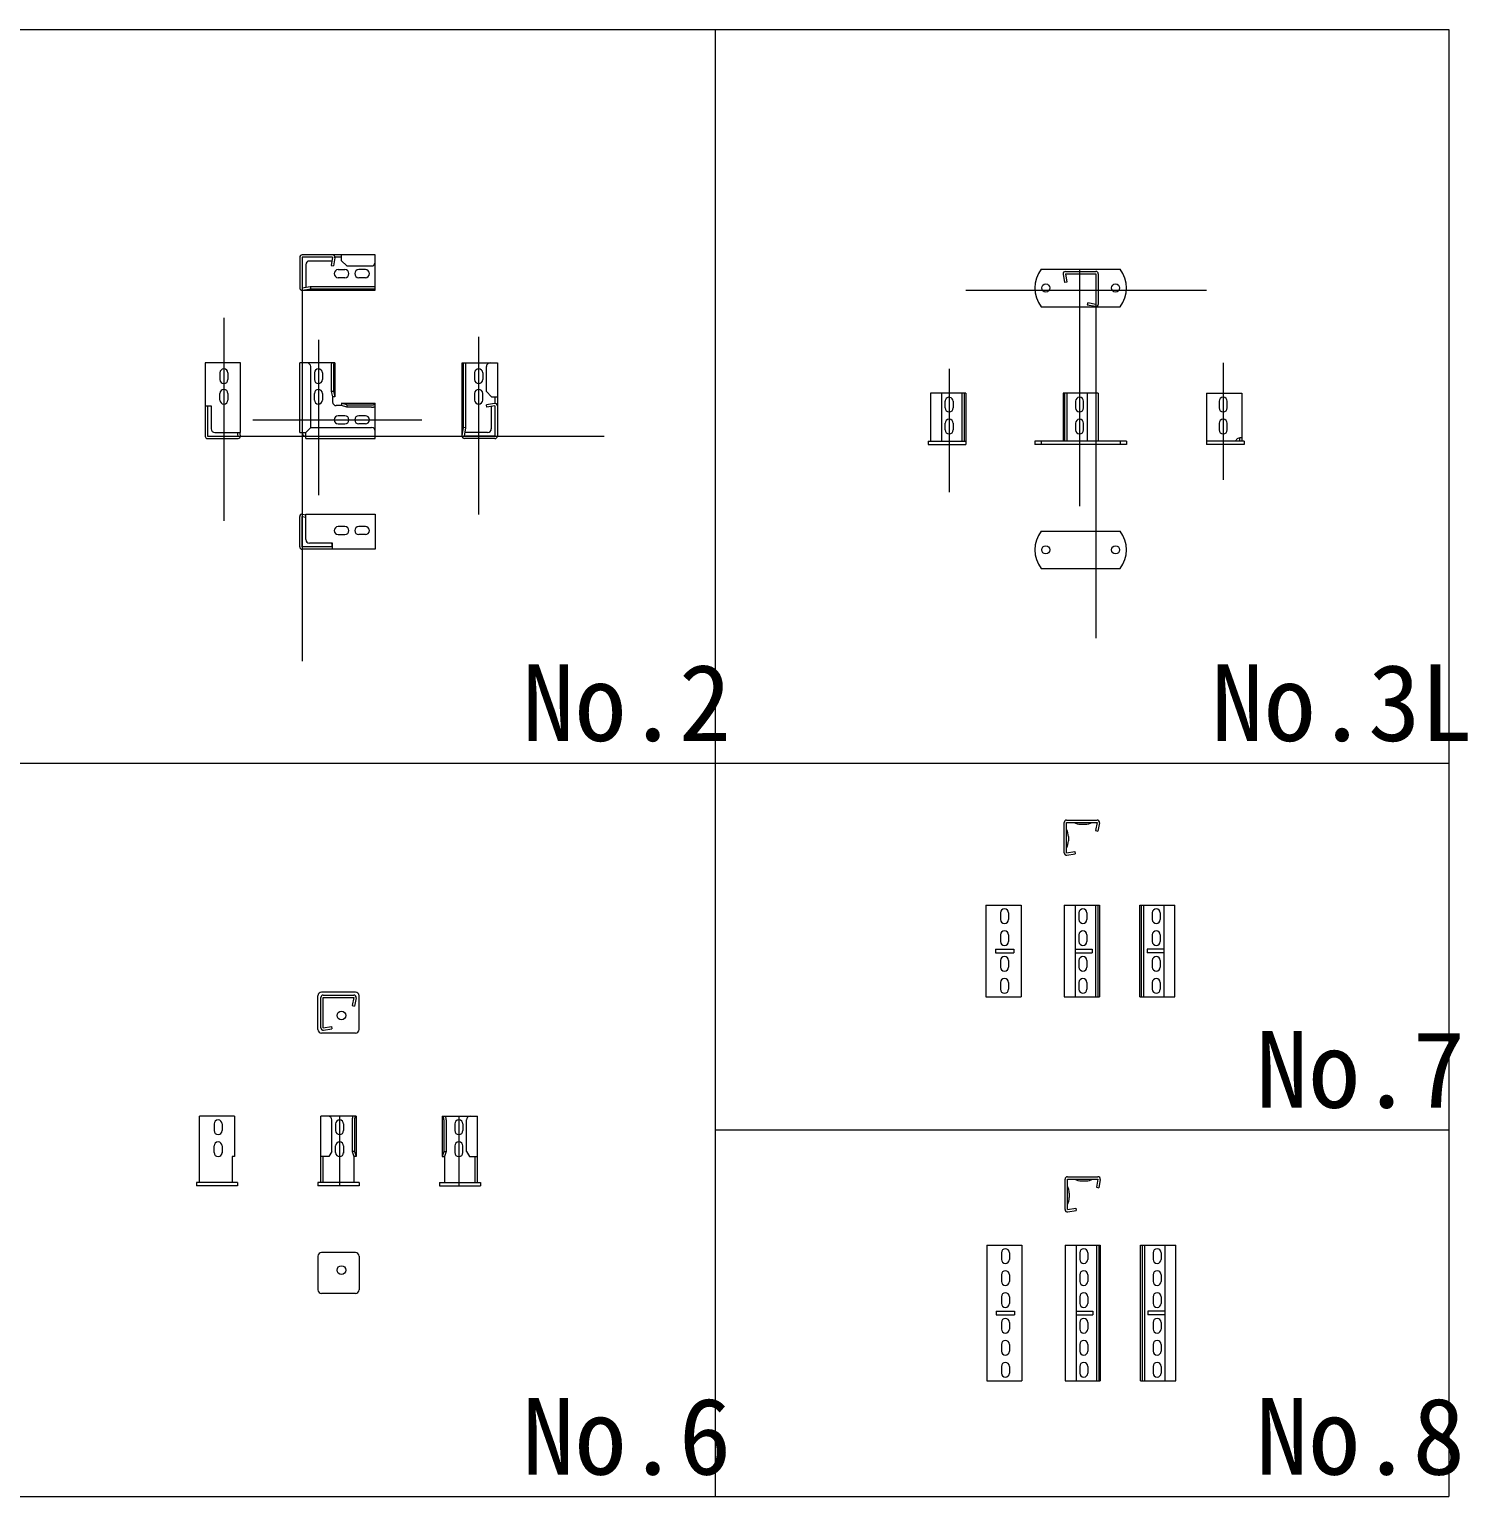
# Model space of a CAD drawing. Units: millimetres at full size, sheet at 1:50. Extents: x -29943 to 12787, y -4404 to 10657.
# Drawn here: x -10124 to -8163, y 8657 to 10657 of the extents above; entities that cross this region are included whole.
import ezdxf
from ezdxf.enums import TextEntityAlignment as Align

# ---------------------------------------------------------------- set-up
doc = ezdxf.new("R2010")
doc.units = ezdxf.units.MM
doc.header["$LTSCALE"] = 50
doc.linetypes.add('CHAIN1', pattern=[8, 5, -1, 1, -1])
for name, color, linetype, lineweight in [('0-1_接続金具', 7, 'Continuous', 18), ('0-2_中心線', 4, 'Continuous', 9), ('0-F_文字', 7, 'Continuous', 9)]:
    doc.layers.add(name, color=color, linetype=linetype, lineweight=lineweight)
doc.styles.add('ＭＳ ゴシック', font='')
doc.styles.get('ＭＳ ゴシック').set_extended_font_data('MS Gothic')

msp = doc.modelspace()

# ---------------------------------------------------------------- linework, layer by layer
at = {"layer": '0-1_接続金具', "color": 4}
for p, q in [((-9189.16, 10657.04), (-9189.16, 8657.04)), ((-12189.16, 9657.04), (-8189.16, 9657.04)), ((-9189.16, 9157.04), (-8189.16, 9157.04)), ((-12189.16, 8657.04), (-8189.16, 8657.04))]:
    msp.add_line(p, q, dxfattribs=at)
at = {"layer": '0-1_接続金具'}
for p, q in [((-9755.14, 10346.33), (-9755.14, 10304.73)), ((-9652.14, 10349.53), (-9751.94, 10349.53)), ((-9751.94, 10346.33), (-9751.94, 10304.73)), ((-9710.34, 10346.33), (-9751.94, 10346.33)), ((-9711.22, 10341.28), (-9741.89, 10341.28)), ((-9710.34, 10346.33), (-9712.31, 10335.09)), ((-9707.19, 10345.78), (-9709.16, 10334.53)), ((-9698.14, 10346.33), (-9707.14, 10346.33)), ((-9698.14, 10341.6), (-9698.14, 10349.53)), ((-9691.07, 10334.53), (-9698.14, 10341.6)), ((-9652.14, 10301.53), (-9652.14, 10349.53)), ((-9746.89, 10336.28), (-9746.89, 10305.62)), ((-9712.31, 10335.09), (-9709.16, 10334.53)), ((-9702.64, 10329.53), (-9693.64, 10329.53)), ((-9691.07, 10334.53), (-9657.14, 10334.53)), ((-9665.64, 10329.53), (-9674.64, 10329.53)), ((-8744.7, 10330.01), (-8636.95, 10330.01)), ((-8714.78, 10323.26), (-8712.81, 10312.01)), ((-8711.63, 10327.01), (-8670.03, 10327.01)), ((-8711.63, 10323.81), (-8709.66, 10312.57)), ((-8711.63, 10323.81), (-8670.03, 10323.81)), ((-8670.03, 10323.81), (-8670.03, 10282.21)), ((-8666.83, 10323.81), (-8666.83, 10282.21)), ((-9751.94, 10304.73), (-9740.69, 10306.7)), ((-9751.94, 10301.53), (-9652.14, 10301.53)), ((-9751.39, 10301.58), (-9740.14, 10303.55)), ((-9740.69, 10306.7), (-9740.14, 10303.55)), ((-9740.69, 10306.7), (-9652.14, 10306.7)), ((-9740.14, 10303.55), (-9652.14, 10303.55)), ((-9693.64, 10318.53), (-9702.64, 10318.53)), ((-9665.64, 10318.53), (-9674.64, 10318.53)), ((-8709.66, 10312.57), (-8712.81, 10312.01)), ((-8681.28, 10284.19), (-8681.83, 10281.03)), ((-8670.58, 10279.06), (-8681.83, 10281.03)), ((-8670.03, 10282.21), (-8681.28, 10284.19)), ((-8744.7, 10279.01), (-8636.95, 10279.01)), ((-9835.95, 10202.29), (-9883.95, 10202.29)), ((-9883.95, 10202.29), (-9883.95, 10102.49)), ((-9707.14, 10202.29), (-9755.14, 10202.29)), ((-9755.14, 10107.54), (-9755.14, 10202.29)), ((-9707.14, 10202.29), (-9707.14, 10156.29)), ((-9533.79, 10202.29), (-9485.79, 10202.29)), ((-9533.79, 10102.49), (-9533.79, 10202.29)), ((-9531.77, 10114.29), (-9531.77, 10202.29)), ((-9528.62, 10113.74), (-9528.62, 10202.29)), ((-9485.79, 10202.29), (-9485.79, 10102.49)), ((-9863.95, 10188.79), (-9863.95, 10179.79)), ((-9852.95, 10188.79), (-9852.95, 10179.79)), ((-9740.14, 10114.29), (-9740.14, 10197.29)), ((-9735.14, 10188.79), (-9735.14, 10179.79)), ((-9724.14, 10188.79), (-9724.14, 10179.79)), ((-9712.35, 10197.29), (-9712.35, 10163.37)), ((-9709.2, 10197.29), (-9709.2, 10163.37)), ((-9516.79, 10188.79), (-9516.79, 10179.79)), ((-9505.79, 10188.79), (-9505.79, 10179.79)), ((-9500.79, 10163.37), (-9500.79, 10197.29)), ((-9863.95, 10151.79), (-9863.95, 10160.79)), ((-9852.95, 10160.79), (-9852.95, 10151.79)), ((-9735.14, 10151.79), (-9735.14, 10160.79)), ((-9724.14, 10160.79), (-9724.14, 10151.79)), ((-9712.35, 10163.37), (-9710.29, 10156.29)), ((-9709.2, 10163.37), (-9712.35, 10163.37)), ((-9709.2, 10163.37), (-9707.14, 10156.29)), ((-9516.79, 10160.79), (-9516.79, 10151.79)), ((-9505.79, 10151.79), (-9505.79, 10160.79)), ((-9500.79, 10163.37), (-9493.72, 10156.29)), ((-8847.53, 10161.05), (-8895.53, 10161.05)), ((-8895.53, 10161.05), (-8895.53, 10095.55)), ((-8880.53, 10161.05), (-8880.53, 10095.55)), ((-8852.7, 10161.05), (-8852.7, 10095.55)), ((-8849.54, 10161.05), (-8849.54, 10095.55)), ((-8847.53, 10161.05), (-8847.53, 10091.05)), ((-8714.83, 10161.05), (-8714.83, 10095.55)), ((-8666.83, 10161.05), (-8714.83, 10161.05)), ((-8712.81, 10161.05), (-8712.81, 10095.55)), ((-8709.66, 10161.05), (-8709.66, 10095.55)), ((-8681.83, 10161.05), (-8681.83, 10095.55)), ((-8666.83, 10161.05), (-8666.83, 10095.55)), ((-8519.14, 10161.05), (-8519.14, 10091.05)), ((-8519.14, 10161.05), (-8471.14, 10161.05)), ((-8471.14, 10161.05), (-8471.14, 10095.55)), ((-9883.95, 10144.09), (-9875.7, 10144.09)), ((-9880.75, 10144.09), (-9880.75, 10102.49)), ((-9880.75, 10144.09), (-9875.7, 10143.21)), ((-9875.7, 10144.09), (-9875.7, 10112.54)), ((-9710.29, 10156.29), (-9710.29, 10149.14)), ((-9707.14, 10156.29), (-9710.29, 10156.29)), ((-9698.14, 10144.14), (-9705.29, 10144.14)), ((-9691.07, 10145.24), (-9698.14, 10147.29)), ((-9698.14, 10147.29), (-9698.14, 10144.14)), ((-9698.14, 10147.29), (-9652.14, 10147.29)), ((-9691.07, 10142.09), (-9698.14, 10144.14)), ((-9691.07, 10145.24), (-9691.07, 10142.09)), ((-9691.07, 10145.24), (-9657.14, 10145.24)), ((-9657.14, 10142.09), (-9691.07, 10142.09)), ((-9652.14, 10099.29), (-9652.14, 10147.29)), ((-9489.54, 10147.25), (-9500.79, 10145.28)), ((-9500.24, 10142.12), (-9500.79, 10145.28)), ((-9488.99, 10144.09), (-9500.24, 10142.12)), ((-9494.04, 10143.21), (-9494.04, 10112.54)), ((-9493.72, 10156.29), (-9485.79, 10156.29)), ((-9488.99, 10156.29), (-9488.99, 10147.29)), ((-9488.99, 10144.09), (-9488.99, 10102.49)), ((-8875.53, 10141.05), (-8875.53, 10150.05)), ((-8864.53, 10150.05), (-8864.53, 10141.05)), ((-8697.83, 10150.05), (-8697.83, 10141.05)), ((-8686.83, 10141.05), (-8686.83, 10150.05)), ((-8502.14, 10150.05), (-8502.14, 10141.05)), ((-8491.14, 10141.05), (-8491.14, 10150.05)), ((-9693.64, 10130.29), (-9702.64, 10130.29)), ((-9665.64, 10130.29), (-9674.64, 10130.29)), ((-8875.53, 10111.05), (-8875.53, 10120.05)), ((-8864.53, 10120.05), (-8864.53, 10111.05)), ((-8697.83, 10120.05), (-8697.83, 10111.05)), ((-8686.83, 10111.05), (-8686.83, 10120.05)), ((-8502.14, 10120.05), (-8502.14, 10111.05)), ((-8491.14, 10111.05), (-8491.14, 10120.05)), ((-9880.75, 10102.49), (-9839.15, 10102.49)), ((-9839.15, 10102.49), (-9840.03, 10107.54)), ((-9836, 10103.05), (-9836.79, 10107.54)), ((-9755.14, 10107.54), (-9746.89, 10107.54)), ((-9746.89, 10107.54), (-9740.14, 10114.29)), ((-9746.89, 10099.29), (-9746.89, 10107.54)), ((-9740.14, 10114.29), (-9657.14, 10114.29)), ((-9702.64, 10119.29), (-9693.64, 10119.29)), ((-9665.64, 10119.29), (-9674.64, 10119.29)), ((-9533.74, 10103.05), (-9531.77, 10114.29)), ((-9528.62, 10113.74), (-9531.77, 10114.29)), ((-9530.59, 10102.49), (-9528.62, 10113.74)), ((-9488.99, 10102.49), (-9530.59, 10102.49)), ((-9499.04, 10107.54), (-9529.7, 10107.54)), ((-8474.34, 10100.15), (-8474.34, 10095.55)), ((-9880.75, 10099.29), (-9839.15, 10099.29)), ((-9746.89, 10099.29), (-9652.14, 10099.29)), ((-9488.99, 10099.29), (-9530.59, 10099.29)), ((-8898.53, 10095.55), (-8847.53, 10095.55)), ((-8898.53, 10095.55), (-8898.53, 10091.05)), ((-8898.53, 10091.05), (-8847.53, 10091.05)), ((-8753.33, 10095.55), (-8753.33, 10091.05)), ((-8628.33, 10095.55), (-8753.33, 10095.55)), ((-8744.7, 10095.55), (-8744.7, 10091.05)), ((-8636.95, 10095.55), (-8636.95, 10091.05)), ((-8468.14, 10095.55), (-8519.14, 10095.55)), ((-8468.14, 10091.05), (-8519.14, 10091.05)), ((-8468.14, 10095.55), (-8468.14, 10091.05)), ((-9755.14, 9951.53), (-9755.14, 9993.13)), ((-9751.94, 9951.53), (-9751.94, 9993.13)), ((-9751.94, 9993.13), (-9746.89, 9992.24)), ((-9751.39, 9996.28), (-9746.89, 9995.49)), ((-9652.14, 9996.33), (-9652.14, 9948.33)), ((-9693.64, 9979.33), (-9702.64, 9979.33)), ((-9702.64, 9968.33), (-9693.64, 9968.33)), ((-9665.64, 9979.33), (-9674.64, 9979.33)), ((-9665.64, 9968.33), (-9674.64, 9968.33)), ((-8744.7, 9973.08), (-8636.95, 9973.08)), ((-9710.34, 9951.53), (-9751.94, 9951.53)), ((-9652.14, 9948.33), (-9751.94, 9948.33)), ((-9710.34, 9956.58), (-9741.89, 9956.58)), ((-9710.34, 9951.53), (-9711.22, 9956.58)), ((-9710.34, 9948.33), (-9710.34, 9956.58)), ((-8744.7, 9922.08), (-8636.95, 9922.08)), ((-8713.28, 9534.5), (-8713.28, 9576.1)), ((-8710.08, 9579.3), (-8668.48, 9579.3)), ((-8710.08, 9576.1), (-8668.48, 9576.1)), ((-8710.08, 9534.5), (-8710.08, 9576.1)), ((-8690.83, 9573.6), (-8684.83, 9573.6)), ((-8668.48, 9576.1), (-8670.45, 9564.86)), ((-8670.45, 9564.86), (-8667.3, 9564.3)), ((-8665.33, 9575.55), (-8667.3, 9564.3)), ((-8707.58, 9556.85), (-8707.58, 9550.85)), ((-8710.08, 9534.5), (-8698.83, 9536.47)), ((-8709.53, 9531.35), (-8698.28, 9533.32)), ((-8698.83, 9536.47), (-8698.28, 9533.32)), ((-8820.12, 9463.28), (-8820.12, 9338.28)), ((-8713.28, 9463.28), (-8665.28, 9463.28)), ((-8698.28, 9463.28), (-8698.28, 9338.28)), ((-8670.45, 9463.28), (-8670.45, 9338.28)), ((-8667.3, 9463.28), (-8667.3, 9338.28)), ((-8665.28, 9463.28), (-8665.28, 9338.28)), ((-8610.34, 9463.28), (-8562.34, 9463.28)), ((-8610.34, 9338.28), (-8610.34, 9463.28)), ((-8608.32, 9463.28), (-8608.32, 9338.28)), ((-8605.17, 9463.28), (-8605.17, 9338.28)), ((-8577.34, 9463.28), (-8577.34, 9338.28)), ((-8562.34, 9338.28), (-8562.34, 9463.28)), ((-8800.12, 9452.78), (-8800.12, 9443.78)), ((-8789.12, 9452.78), (-8789.12, 9443.78)), ((-8693.28, 9452.78), (-8693.28, 9443.78)), ((-8682.28, 9452.78), (-8682.28, 9443.78)), ((-8593.34, 9452.78), (-8593.34, 9443.78)), ((-8582.34, 9452.78), (-8582.34, 9443.78)), ((-8800.12, 9422.78), (-8800.12, 9413.78)), ((-8789.12, 9422.78), (-8789.12, 9413.78)), ((-8693.28, 9422.78), (-8693.28, 9413.78)), ((-8682.28, 9422.78), (-8682.28, 9413.78)), ((-8593.34, 9422.78), (-8593.34, 9413.78)), ((-8582.34, 9422.78), (-8582.34, 9413.78)), ((-8807.12, 9403.28), (-8782.12, 9403.28)), ((-8782.12, 9403.28), (-8782.12, 9398.28)), ((-8800.12, 9387.78), (-8800.12, 9378.78)), ((-8789.12, 9387.78), (-8789.12, 9378.78)), ((-8698.28, 9398.28), (-8675.28, 9398.28)), ((-8693.28, 9387.78), (-8693.28, 9378.78)), ((-8682.28, 9387.78), (-8682.28, 9378.78)), ((-8577.34, 9398.28), (-8600.34, 9398.28)), ((-8593.34, 9387.78), (-8593.34, 9378.78)), ((-8582.34, 9387.78), (-8582.34, 9378.78)), ((-9679.3, 9344.8), (-9725.3, 9344.8)), ((-9723.1, 9340.8), (-9681.5, 9340.8)), ((-8800.12, 9357.78), (-8800.12, 9348.78)), ((-8789.12, 9357.78), (-8789.12, 9348.78)), ((-8693.28, 9357.78), (-8693.28, 9348.78)), ((-8682.28, 9357.78), (-8682.28, 9348.78)), ((-8593.34, 9357.78), (-8593.34, 9348.78)), ((-8582.34, 9357.78), (-8582.34, 9348.78)), ((-9730.3, 9293.8), (-9730.3, 9339.8)), ((-9726.3, 9296), (-9726.3, 9337.6)), ((-9723.1, 9337.6), (-9681.5, 9337.6)), ((-9723.1, 9296), (-9723.1, 9337.6)), ((-9681.5, 9337.6), (-9683.47, 9326.35)), ((-9683.47, 9326.35), (-9680.32, 9325.8)), ((-9678.35, 9337.05), (-9680.32, 9325.8)), ((-9674.3, 9293.8), (-9674.3, 9339.8)), ((-8820.12, 9338.28), (-8772.12, 9338.28)), ((-8610.34, 9338.28), (-8562.34, 9338.28)), ((-9679.3, 9288.8), (-9725.3, 9288.8)), ((-9723.1, 9296), (-9711.85, 9297.97)), ((-9722.55, 9292.85), (-9711.3, 9294.82)), ((-9711.85, 9297.97), (-9711.3, 9294.82)), ((-9843.82, 9175.6), (-9891.82, 9175.6)), ((-9891.82, 9085.1), (-9891.82, 9175.6)), ((-9871.82, 9165.1), (-9871.82, 9156.1)), ((-9860.82, 9165.1), (-9860.82, 9156.1)), ((-9843.82, 9175.6), (-9843.82, 9120.6)), ((-9678.3, 9175.6), (-9726.3, 9175.6)), ((-9726.3, 9085.1), (-9726.3, 9175.6)), ((-9711.3, 9127.67), (-9711.3, 9170.6)), ((-9706.3, 9165.1), (-9706.3, 9156.1)), ((-9695.3, 9165.1), (-9695.3, 9156.1)), ((-9683.51, 9170.6), (-9683.51, 9127.67)), ((-9680.35, 9170.6), (-9680.35, 9127.67)), ((-9678.3, 9175.6), (-9678.3, 9120.6)), ((-9560.77, 9175.6), (-9512.77, 9175.6)), ((-9560.77, 9175.6), (-9560.77, 9120.6)), ((-9558.72, 9170.6), (-9558.72, 9127.67)), ((-9555.57, 9170.6), (-9555.57, 9127.67)), ((-9543.77, 9165.1), (-9543.77, 9156.1)), ((-9532.77, 9165.1), (-9532.77, 9156.1)), ((-9527.77, 9127.67), (-9527.77, 9170.6)), ((-9512.77, 9085.1), (-9512.77, 9175.6)), ((-9891.76, 9120.6), (-9891.82, 9120.6)), ((-9871.82, 9126.1), (-9871.82, 9135.1)), ((-9860.82, 9135.1), (-9860.82, 9125.1)), ((-9843.82, 9120.6), (-9846.97, 9120.6)), ((-9846.97, 9120.6), (-9846.97, 9085.1)), ((-9843.83, 9120.61), (-9843.82, 9120.6)), ((-9715.38, 9120.6), (-9726.3, 9120.6)), ((-9723.1, 9085.1), (-9723.1, 9120.6)), ((-9711.3, 9127.67), (-9715.38, 9120.6)), ((-9706.3, 9126.1), (-9706.3, 9135.1)), ((-9695.3, 9135.1), (-9695.3, 9125.1)), ((-9683.51, 9127.67), (-9681.45, 9120.6)), ((-9680.35, 9127.67), (-9683.51, 9127.67)), ((-9678.3, 9120.6), (-9681.45, 9120.6)), ((-9681.45, 9120.6), (-9681.45, 9085.1)), ((-9680.35, 9127.67), (-9678.3, 9120.6)), ((-9558.72, 9127.67), (-9560.77, 9120.6)), ((-9560.77, 9120.6), (-9557.62, 9120.6)), ((-9558.72, 9127.67), (-9555.57, 9127.67)), ((-9555.57, 9127.67), (-9557.62, 9120.6)), ((-9557.62, 9120.6), (-9557.62, 9085.1)), ((-9543.77, 9135.1), (-9543.77, 9125.1)), ((-9532.77, 9126.1), (-9532.77, 9135.1)), ((-9527.77, 9127.67), (-9523.69, 9120.6)), ((-9523.69, 9120.6), (-9512.77, 9120.6)), ((-9515.97, 9085.1), (-9515.97, 9120.6)), ((-9839.82, 9085.1), (-9895.82, 9085.1)), ((-9895.82, 9085.1), (-9895.82, 9080.6)), ((-9839.82, 9080.6), (-9895.82, 9080.6)), ((-9888.62, 9085.1), (-9888.62, 9085.12)), ((-9839.82, 9085.1), (-9839.82, 9080.6)), ((-9674.3, 9085.1), (-9730.3, 9085.1)), ((-9730.3, 9085.1), (-9730.3, 9080.6)), ((-9674.3, 9080.6), (-9730.3, 9080.6)), ((-9674.3, 9085.1), (-9674.3, 9080.6)), ((-9564.77, 9085.1), (-9508.77, 9085.1)), ((-9564.77, 9085.1), (-9564.77, 9080.6)), ((-9564.77, 9080.6), (-9508.77, 9080.6)), ((-9508.77, 9085.1), (-9508.77, 9080.6)), ((-8712.05, 9048.32), (-8712.05, 9089.92)), ((-8708.85, 9093.12), (-8667.25, 9093.12)), ((-8708.85, 9089.92), (-8667.25, 9089.92)), ((-8708.85, 9048.32), (-8708.85, 9089.92)), ((-8689.6, 9087.42), (-8683.6, 9087.42)), ((-8667.25, 9089.92), (-8669.22, 9078.68)), ((-8664.1, 9089.37), (-8666.07, 9078.12)), ((-8706.35, 9070.67), (-8706.35, 9064.67)), ((-8669.22, 9078.68), (-8666.07, 9078.12)), ((-8708.85, 9048.32), (-8697.6, 9050.29)), ((-8708.3, 9045.17), (-8697.05, 9047.14)), ((-8697.6, 9050.29), (-8697.05, 9047.14)), ((-9730.3, 8984.88), (-9730.3, 8938.88)), ((-9679.3, 8989.88), (-9725.3, 8989.88)), ((-9674.3, 8984.88), (-9674.3, 8938.88)), ((-8818.89, 8999.94), (-8770.89, 8999.94)), ((-8818.89, 8999.94), (-8818.89, 8814.94)), ((-8798.89, 8989.44), (-8798.89, 8980.44)), ((-8787.89, 8989.44), (-8787.89, 8980.44)), ((-8770.89, 8999.94), (-8770.89, 8814.94)), ((-8712.05, 8999.94), (-8664.05, 8999.94)), ((-8712.05, 8999.94), (-8712.05, 8814.94)), ((-8697.05, 8999.94), (-8697.05, 8814.94)), ((-8692.05, 8989.44), (-8692.05, 8980.44)), ((-8681.05, 8989.44), (-8681.05, 8980.44)), ((-8669.22, 8999.94), (-8669.22, 8814.94)), ((-8666.07, 8999.94), (-8666.07, 8814.94)), ((-8664.05, 8999.94), (-8664.05, 8814.94)), ((-8609.11, 8999.94), (-8561.11, 8999.94)), ((-8609.11, 8814.94), (-8609.11, 8999.94)), ((-8607.09, 8999.94), (-8607.09, 8814.94)), ((-8603.94, 8999.94), (-8603.94, 8814.94)), ((-8592.11, 8989.44), (-8592.11, 8980.44)), ((-8581.11, 8989.44), (-8581.11, 8980.44)), ((-8576.11, 8999.94), (-8576.11, 8814.94)), ((-8561.11, 8814.94), (-8561.11, 8999.94)), ((-8798.89, 8959.44), (-8798.89, 8950.44)), ((-8787.89, 8959.44), (-8787.89, 8950.44)), ((-8692.05, 8959.44), (-8692.05, 8950.44)), ((-8681.05, 8959.44), (-8681.05, 8950.44)), ((-8592.11, 8959.44), (-8592.11, 8950.44)), ((-8581.11, 8959.44), (-8581.11, 8950.44)), ((-9679.3, 8933.88), (-9725.3, 8933.88)), ((-8798.89, 8929.44), (-8798.89, 8920.44)), ((-8787.89, 8929.44), (-8787.89, 8920.44)), ((-8692.05, 8929.44), (-8692.05, 8920.44)), ((-8681.05, 8929.44), (-8681.05, 8920.44)), ((-8592.11, 8929.44), (-8592.11, 8920.44)), ((-8581.11, 8929.44), (-8581.11, 8920.44)), ((-8805.89, 8909.94), (-8780.89, 8909.94)), ((-8780.89, 8909.94), (-8780.89, 8904.94)), ((-8697.05, 8904.94), (-8674.05, 8904.94)), ((-8576.11, 8904.94), (-8599.11, 8904.94)), ((-8798.89, 8894.44), (-8798.89, 8885.44)), ((-8787.89, 8894.44), (-8787.89, 8885.44)), ((-8692.05, 8894.44), (-8692.05, 8885.44)), ((-8681.05, 8894.44), (-8681.05, 8885.44)), ((-8592.11, 8894.44), (-8592.11, 8885.44)), ((-8581.11, 8894.44), (-8581.11, 8885.44)), ((-8798.89, 8864.44), (-8798.89, 8855.44)), ((-8787.89, 8864.44), (-8787.89, 8855.44)), ((-8692.05, 8864.44), (-8692.05, 8855.44)), ((-8681.05, 8864.44), (-8681.05, 8855.44)), ((-8592.11, 8864.44), (-8592.11, 8855.44)), ((-8581.11, 8864.44), (-8581.11, 8855.44)), ((-8798.89, 8834.44), (-8798.89, 8825.44)), ((-8787.89, 8834.44), (-8787.89, 8825.44)), ((-8692.05, 8834.44), (-8692.05, 8825.44)), ((-8681.05, 8834.44), (-8681.05, 8825.44)), ((-8592.11, 8834.44), (-8592.11, 8825.44)), ((-8581.11, 8834.44), (-8581.11, 8825.44)), ((-8818.89, 8814.94), (-8770.89, 8814.94)), ((-8712.05, 8814.94), (-8664.05, 8814.94)), ((-8609.11, 8814.94), (-8561.11, 8814.94))]:
    msp.add_line(p, q, dxfattribs=at)
at = {"layer": '0-1_接続金具', "color": 4}
msp.add_lwpolyline([(-12189.16, 10657.04), (-8189.16, 10657.04), (-8189.16, 8657.04)], dxfattribs=at)
at = {"layer": '0-1_接続金具'}
for points in [[(-9870.7, 10107.54), (-9835.95, 10107.54), (-9835.95, 10202.29)], [(-9711.32, 10202.29), (-9711.5, 10202.22), (-9711.67, 10201.99), (-9711.83, 10201.62), (-9711.98, 10201.12), (-9712.11, 10200.51), (-9712.21, 10199.79), (-9712.29, 10199), (-9712.33, 10198.16), (-9712.35, 10197.29)], [(-9708.17, 10202.29), (-9708.35, 10202.22), (-9708.52, 10201.99), (-9708.68, 10201.62), (-9708.83, 10201.12), (-9708.96, 10200.51), (-9709.06, 10199.79), (-9709.13, 10199), (-9709.18, 10198.16), (-9709.2, 10197.29)], [(-9657.14, 10145.24), (-9656.27, 10145.25), (-9655.43, 10145.3), (-9654.64, 10145.38), (-9653.93, 10145.48), (-9653.31, 10145.61), (-9652.81, 10145.75), (-9652.44, 10145.91), (-9652.22, 10146.09), (-9652.14, 10146.27)], [(-9657.14, 10142.09), (-9656.27, 10142.1), (-9655.43, 10142.15), (-9654.64, 10142.22), (-9653.93, 10142.33), (-9653.31, 10142.45), (-9652.81, 10142.6), (-9652.44, 10142.76), (-9652.22, 10142.94), (-9652.14, 10143.11)], [(-8471.14, 10100.55), (-8472.58, 10100.47), (-8473.97, 10100.24), (-8475.27, 10099.88), (-8476.45, 10099.38), (-8477.46, 10098.76), (-8478.29, 10098.05), (-8478.9, 10097.26), (-8479.27, 10096.41), (-8479.39, 10095.55), (-8479.39, 10095.55)], [(-8628.33, 10095.55), (-8628.33, 10091.05), (-8753.33, 10091.05)], [(-9746.89, 9961.58), (-9746.89, 9996.33), (-9652.14, 9996.33)], [(-8820.12, 9463.28), (-8772.12, 9463.28), (-8772.12, 9338.28)], [(-8713.28, 9463.28), (-8713.28, 9338.28), (-8665.28, 9338.28)], [(-8807.12, 9403.28), (-8807.12, 9398.28), (-8782.12, 9398.28)], [(-8698.28, 9403.28), (-8675.28, 9403.28), (-8675.28, 9398.28)], [(-8577.34, 9403.28), (-8600.34, 9403.28), (-8600.34, 9398.28)], [(-9682.48, 9175.6), (-9682.66, 9175.52), (-9682.83, 9175.29), (-9682.99, 9174.93), (-9683.14, 9174.43), (-9683.27, 9173.81), (-9683.37, 9173.1), (-9683.44, 9172.31), (-9683.49, 9171.46), (-9683.51, 9170.6)], [(-9679.33, 9175.6), (-9679.51, 9175.52), (-9679.68, 9175.29), (-9679.84, 9174.93), (-9679.99, 9174.43), (-9680.11, 9173.81), (-9680.22, 9173.1), (-9680.29, 9172.31), (-9680.34, 9171.46), (-9680.35, 9170.6)], [(-9558.72, 9170.6), (-9558.73, 9171.46), (-9558.78, 9172.31), (-9558.86, 9173.1), (-9558.96, 9173.81), (-9559.08, 9174.43), (-9559.23, 9174.93), (-9559.39, 9175.29), (-9559.57, 9175.52), (-9559.75, 9175.6)], [(-9555.57, 9170.6), (-9555.58, 9171.46), (-9555.63, 9172.31), (-9555.7, 9173.1), (-9555.81, 9173.81), (-9555.93, 9174.43), (-9556.08, 9174.93), (-9556.24, 9175.29), (-9556.42, 9175.52), (-9556.59, 9175.6)], [(-8805.89, 8909.94), (-8805.89, 8904.94), (-8780.89, 8904.94)], [(-8697.05, 8909.94), (-8674.05, 8909.94), (-8674.05, 8904.94)], [(-8576.11, 8909.94), (-8599.11, 8909.94), (-8599.11, 8904.94)]]:
    msp.add_lwpolyline(points, dxfattribs=at)
for centre, radius in [((-8738.33, 10304.51), 5.5), ((-8643.33, 10304.51), 5.5), ((-8738.33, 9947.58), 5.5), ((-8643.33, 9947.58), 5.5), ((-9698.3, 9312.8), 6), ((-9698.3, 8965.88), 6)]:
    msp.add_circle(centre, radius, dxfattribs=at)
for centre, radius, start, end in [((-9751.94, 10346.33), 3.2, 90, 180), ((-9741.89, 10336.28), 5, 90, 180), ((-9710.34, 10346.33), 3.2, 350.06416, 90), ((-9702.64, 10324.03), 5.5, 90, 270), ((-9693.64, 10324.03), 5.5, 270, 90), ((-9674.64, 10324.03), 5.5, 90, 270), ((-9665.64, 10324.03), 5.5, 270, 90), ((-9657.14, 10339.53), 5, 270, 0), ((-8711.33, 10304.51), 42, 142.6168, 217.3832), ((-8711.63, 10323.81), 3.2, 90, 189.93584), ((-8670.03, 10323.81), 3.2, 0, 90), ((-8670.33, 10304.51), 42, 322.6168, 37.3832), ((-9751.94, 10304.73), 3.2, 180, 279.93584), ((-9751.94, 10304.73), 3.2, 180, 279.93584), ((-8670.03, 10282.21), 3.2, 260.06416, 0), ((-9745.14, 10197.29), 5, 0, 90), ((-9495.79, 10197.29), 5, 90, 180), ((-9858.45, 10188.79), 5.5, 0, 180), ((-9729.64, 10188.79), 5.5, 0, 180), ((-9511.29, 10188.79), 5.5, 0, 180), ((-9858.45, 10179.79), 5.5, 180, 0), ((-9858.45, 10160.79), 5.5, 0, 180), ((-9729.64, 10179.79), 5.5, 180, 0), ((-9729.64, 10160.79), 5.5, 0, 180), ((-9511.29, 10179.79), 5.5, 180, 0), ((-9511.29, 10160.79), 5.5, 0, 180), ((-9858.45, 10151.79), 5.5, 180, 0), ((-9729.64, 10151.79), 5.5, 180, 0), ((-9705.29, 10149.14), 5, 180, 270), ((-9511.29, 10151.79), 5.5, 180, 0), ((-9488.99, 10144.09), 3.2, 0, 99.93584), ((-8870.03, 10150.05), 5.5, 158.00054, 180), ((-8870.03, 10141.05), 5.5, 180, 0), ((-8870.03, 10150.05), 5.5, 0, 158.00054), ((-8692.33, 10150.05), 5.5, 0, 180), ((-8692.33, 10141.05), 5.5, 180, 0), ((-8496.64, 10150.05), 5.5, 0, 180), ((-8496.64, 10141.05), 5.5, 180, 0), ((-9702.64, 10124.79), 5.5, 90, 270), ((-9693.64, 10124.79), 5.5, 270, 90), ((-9674.64, 10124.79), 5.5, 90, 270), ((-9665.64, 10124.79), 5.5, 270, 90), ((-8870.03, 10120.05), 5.5, 0, 180), ((-8692.33, 10120.05), 5.5, 0, 180), ((-8496.64, 10120.05), 5.5, 0, 180), ((-9880.75, 10102.49), 3.2, 180, 270), ((-9870.7, 10112.54), 5, 180, 270), ((-9839.15, 10102.49), 3.2, 270, 9.93584), ((-9746.89, 10107.54), 5.05, 180, 270), ((-9657.14, 10109.29), 5, 0, 90), ((-9530.59, 10102.49), 3.2, 170.06416, 270), ((-9499.04, 10112.54), 5, 270, 0), ((-9488.99, 10102.49), 3.2, 270, 0), ((-8870.03, 10111.05), 5.5, 180, 0), ((-8692.33, 10111.05), 5.5, 180, 0), ((-8496.64, 10111.05), 5.5, 180, 0), ((-9751.94, 9993.13), 3.2, 80.06416, 180), ((-9741.89, 9961.58), 5, 180, 270), ((-9702.64, 9973.83), 5.5, 90, 270), ((-9693.64, 9973.83), 5.5, 270, 90), ((-9674.64, 9973.83), 5.5, 90, 270), ((-9665.64, 9973.83), 5.5, 270, 90), ((-8711.33, 9947.58), 42, 142.6168, 217.3832), ((-8670.33, 9947.58), 42, 322.6168, 37.3832), ((-9751.94, 9951.53), 3.2, 180, 270), ((-8710.08, 9576.1), 3.2, 90, 180), ((-8726.88, 9556.85), 19.3, 0, 29.48713), ((-8690.83, 9592.9), 19.3, 240.51287, 270), ((-8684.83, 9592.9), 19.3, 270, 299.48713), ((-8668.48, 9576.1), 3.2, 350.06416, 90), ((-8726.88, 9550.85), 19.3, 330.51287, 360), ((-8710.08, 9534.5), 3.2, 180, 279.93584), ((-8794.62, 9452.78), 5.5, 0, 180), ((-8794.62, 9443.78), 5.5, 180, 0), ((-8687.78, 9452.78), 5.5, 0, 180), ((-8687.78, 9443.78), 5.5, 180, 0), ((-8587.84, 9452.78), 5.5, 0, 180), ((-8587.84, 9443.78), 5.5, 180, 0), ((-8794.62, 9422.78), 5.5, 0, 180), ((-8687.78, 9422.78), 5.5, 0, 180), ((-8587.84, 9422.78), 5.5, 0, 180), ((-8794.62, 9413.78), 5.5, 180, 0), ((-8687.78, 9413.78), 5.5, 180, 0), ((-8587.84, 9413.78), 5.5, 180, 0), ((-8794.62, 9387.78), 5.5, 0, 180), ((-8687.78, 9387.78), 5.5, 0, 180), ((-8587.84, 9387.78), 5.5, 0, 180), ((-8794.62, 9378.78), 5.5, 180, 0), ((-8794.62, 9357.78), 5.5, 0, 180), ((-8687.78, 9378.78), 5.5, 180, 0), ((-8687.78, 9357.78), 5.5, 0, 180), ((-8587.84, 9378.78), 5.5, 180, 0), ((-8587.84, 9357.78), 5.5, 0, 180), ((-9725.3, 9339.8), 5, 90, 180), ((-9723.1, 9337.6), 3.2, 90, 180), ((-9681.5, 9337.6), 3.2, 350.06416, 90), ((-9679.3, 9339.8), 5, 0, 90), ((-8794.62, 9348.78), 5.5, 180, 0), ((-8687.78, 9348.78), 5.5, 180, 0), ((-8587.84, 9348.78), 5.5, 180, 0), ((-9725.3, 9293.8), 5, 180, 270), ((-9723.1, 9296), 3.2, 180, 279.93584), ((-9679.3, 9293.8), 5, 270, 0), ((-9866.32, 9165.1), 5.5, 0, 180), ((-9716.3, 9170.6), 5, 0, 90), ((-9700.8, 9165.1), 5.5, 0, 180), ((-9538.27, 9165.1), 5.5, 0, 180), ((-9522.77, 9170.6), 5, 90, 180), ((-9866.32, 9156.1), 5.5, 180, 0), ((-9866.32, 9135.1), 5.5, 0, 180), ((-9700.8, 9156.1), 5.5, 180, 0), ((-9700.8, 9135.1), 5.5, 0, 180), ((-9538.27, 9156.1), 5.5, 180, 0), ((-9538.27, 9135.1), 5.5, 0, 180), ((-9866.32, 9126.1), 5.5, 180, 0), ((-9700.8, 9126.1), 5.5, 180, 0), ((-9538.27, 9126.1), 5.5, 180, 0), ((-8708.85, 9089.92), 3.2, 90, 180), ((-8725.65, 9070.67), 19.3, 0, 29.48713), ((-8689.6, 9106.72), 19.3, 240.51287, 270), ((-8683.6, 9106.72), 19.3, 270, 299.48713), ((-8667.25, 9089.92), 3.2, 350.06416, 90), ((-8725.65, 9064.67), 19.3, 330.51287, 360), ((-8708.85, 9048.32), 3.2, 180, 279.93584), ((-9725.3, 8984.88), 5, 90, 180), ((-9679.3, 8984.88), 5, 0, 90), ((-8793.39, 8989.44), 5.5, 0, 180), ((-8793.39, 8980.44), 5.5, 180, 0), ((-8686.55, 8989.44), 5.5, 0, 180), ((-8686.55, 8980.44), 5.5, 180, 0), ((-8586.61, 8989.44), 5.5, 0, 180), ((-8586.61, 8980.44), 5.5, 180, 0), ((-8793.39, 8959.44), 5.5, 0, 180), ((-8686.55, 8959.44), 5.5, 0, 180), ((-8586.61, 8959.44), 5.5, 0, 180), ((-8793.39, 8950.44), 5.5, 180, 0), ((-8686.55, 8950.44), 5.5, 180, 0), ((-8586.61, 8950.44), 5.5, 180, 0), ((-9725.3, 8938.88), 5, 180, 270), ((-9679.3, 8938.88), 5, 270, 0), ((-8793.39, 8929.44), 5.5, 0, 180), ((-8793.39, 8920.44), 5.5, 180, 0), ((-8686.55, 8929.44), 5.5, 0, 180), ((-8686.55, 8920.44), 5.5, 180, 0), ((-8586.61, 8929.44), 5.5, 0, 180), ((-8586.61, 8920.44), 5.5, 180, 0), ((-8793.39, 8894.44), 5.5, 0, 180), ((-8793.39, 8885.44), 5.5, 180, 0), ((-8686.55, 8894.44), 5.5, 0, 180), ((-8686.55, 8885.44), 5.5, 180, 0), ((-8586.61, 8894.44), 5.5, 0, 180), ((-8586.61, 8885.44), 5.5, 180, 0), ((-8793.39, 8864.44), 5.5, 0, 180), ((-8686.55, 8864.44), 5.5, 0, 180), ((-8586.61, 8864.44), 5.5, 0, 180), ((-8793.39, 8855.44), 5.5, 180, 0), ((-8686.55, 8855.44), 5.5, 180, 0), ((-8586.61, 8855.44), 5.5, 180, 0), ((-8793.39, 8834.44), 5.5, 0, 180), ((-8793.39, 8825.44), 5.5, 180, 0), ((-8686.55, 8834.44), 5.5, 0, 180), ((-8686.55, 8825.44), 5.5, 180, 0), ((-8586.61, 8834.44), 5.5, 0, 180), ((-8586.61, 8825.44), 5.5, 180, 0)]:
    msp.add_arc(centre, radius, start, end, dxfattribs=at)
at = {"layer": '0-2_中心線'}
for p, q in [((-8692.33, 10330.01), (-8692.33, 10007.06)), ((-9751.94, 10304.73), (-9751.94, 9795.9)), ((-8847.53, 10301.51), (-8519.14, 10301.51)), ((-8670.03, 10282.21), (-8670.03, 9827.39)), ((-9858.45, 10263.65), (-9858.45, 9987.22)), ((-9729.64, 10234.05), (-9729.64, 10022.2)), ((-9511.29, 10238.09), (-9511.29, 9995.97)), ((-8496.64, 10202.66), (-8496.64, 10042.89)), ((-8870.03, 10194.33), (-8870.03, 10026.23)), ((-9818.92, 10124.79), (-9588.91, 10124.79)), ((-9880.75, 10102.49), (-9340.32, 10102.49))]:
    msp.add_line(p, q, dxfattribs=at)
at = {"layer": '0-F_文字', "color": 4, "linetype": 'CHAIN1'}
for p, q in [((-9700.8, 9175.6), (-9700.8, 9080.6)), ((-9538.27, 9175.6), (-9538.27, 9080.6))]:
    msp.add_line(p, q, dxfattribs=at)

# ---------------------------------------------------------------- texts
at = {"layer": '0-1_接続金具', "style": 'ＭＳ ゴシック'}
for s, p in [('No.2', (-9452.02, 9655.62)), ('No.3L', (-8512.73, 9655.62)), ('No.7', (-8452.02, 9155.62)), ('No.6', (-9452.02, 8655.62)), ('No.8', (-8452.02, 8655.62))]:
    msp.add_text(s, height=104.7, dxfattribs=at).set_placement(p, align=Align.BOTTOM_LEFT)

doc.saveas('drawing.dxf')
